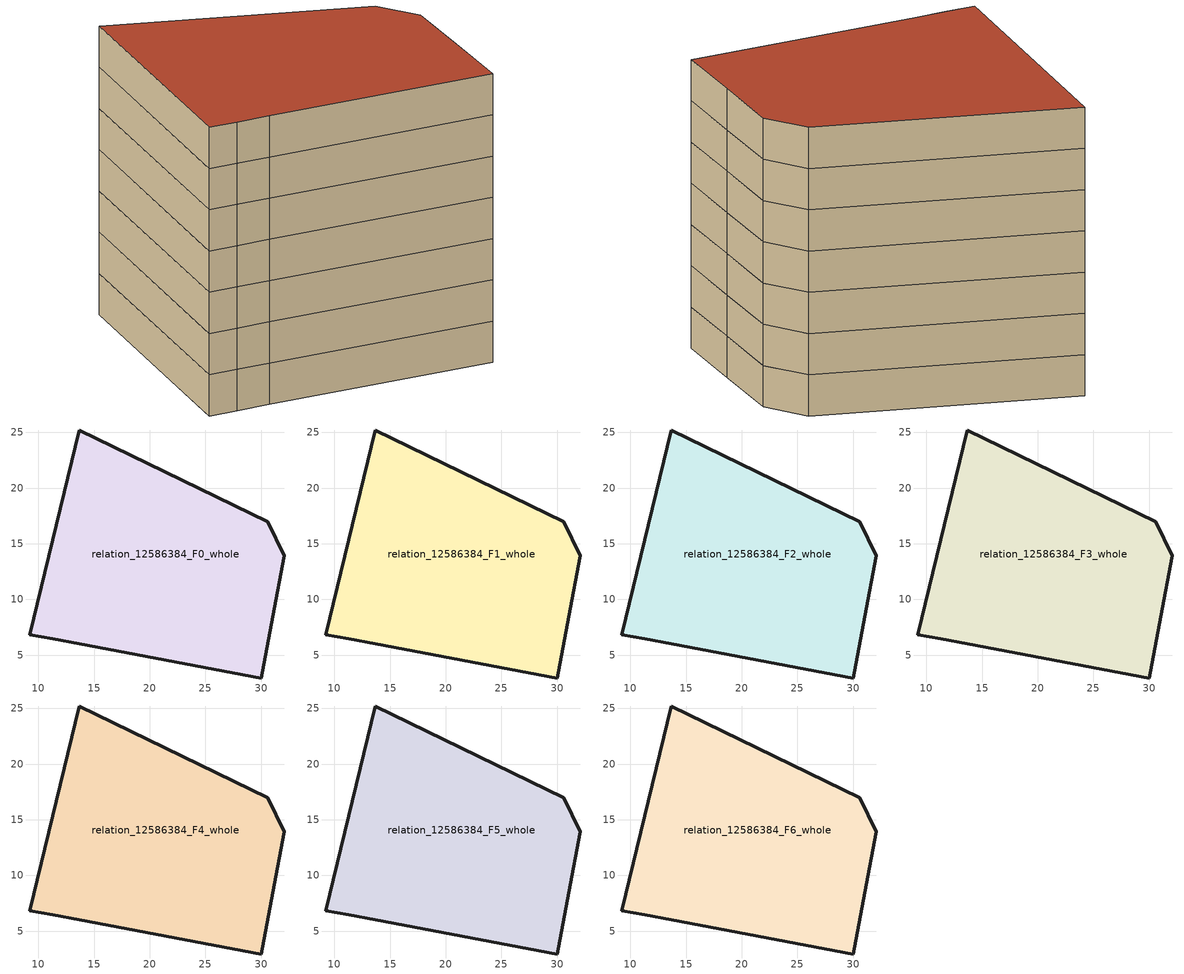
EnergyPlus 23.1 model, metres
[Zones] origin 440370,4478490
relation_12586384_F0_whole
 floor ground (EU_floor_Construction): 30.6,17 32.09,13.91 31.05,8.43 30,2.95 13.65,6.04 11.28,6.46 9.21,6.84 13.66,25.22 z0
 wall outside (EU_wall_Construction): 30.6,17 13.66,25.22 9.21,6.84 11.28,6.46 13.65,6.04 30,2.95 31.05,8.43 32.09,13.91 30.6,17 z0:3
relation_12586384_F1_whole
 floor to relation_12586384_F0_whole (EU_floor_Construction): 30.6,17 32.09,13.91 31.05,8.43 30,2.95 13.65,6.04 11.28,6.46 9.21,6.84 13.66,25.22 z3
 wall outside (EU_wall_Construction): 30.6,17 13.66,25.22 9.21,6.84 11.28,6.46 13.65,6.04 30,2.95 31.05,8.43 32.09,13.91 30.6,17 z3:6
relation_12586384_F2_whole
 floor to relation_12586384_F1_whole (EU_floor_Construction): 30.6,17 32.09,13.91 31.05,8.43 30,2.95 13.65,6.04 11.28,6.46 9.21,6.84 13.66,25.22 z6
 wall outside (EU_wall_Construction): 30.6,17 13.66,25.22 9.21,6.84 11.28,6.46 13.65,6.04 30,2.95 31.05,8.43 32.09,13.91 30.6,17 z6:9
relation_12586384_F3_whole
 floor to relation_12586384_F2_whole (EU_floor_Construction): 30.6,17 32.09,13.91 31.05,8.43 30,2.95 13.65,6.04 11.28,6.46 9.21,6.84 13.66,25.22 z9
 wall outside (EU_wall_Construction): 30.6,17 13.66,25.22 9.21,6.84 11.28,6.46 13.65,6.04 30,2.95 31.05,8.43 32.09,13.91 30.6,17 z9:12
relation_12586384_F4_whole
 floor to relation_12586384_F3_whole (EU_floor_Construction): 30.6,17 32.09,13.91 31.05,8.43 30,2.95 13.65,6.04 11.28,6.46 9.21,6.84 13.66,25.22 z12
 wall outside (EU_wall_Construction): 30.6,17 13.66,25.22 9.21,6.84 11.28,6.46 13.65,6.04 30,2.95 31.05,8.43 32.09,13.91 30.6,17 z12:15
relation_12586384_F5_whole
 floor to relation_12586384_F4_whole (EU_floor_Construction): 30.6,17 32.09,13.91 31.05,8.43 30,2.95 13.65,6.04 11.28,6.46 9.21,6.84 13.66,25.22 z15
 wall outside (EU_wall_Construction): 30.6,17 13.66,25.22 9.21,6.84 11.28,6.46 13.65,6.04 30,2.95 31.05,8.43 32.09,13.91 30.6,17 z15:18
relation_12586384_F6_whole
 floor to relation_12586384_F5_whole (EU_floor_Construction): 30.6,17 32.09,13.91 31.05,8.43 30,2.95 13.65,6.04 11.28,6.46 9.21,6.84 13.66,25.22 z18
 wall outside (EU_wall_Construction): 30.6,17 13.66,25.22 9.21,6.84 11.28,6.46 13.65,6.04 30,2.95 31.05,8.43 32.09,13.91 30.6,17 z18:21
 roof outside (EU_roof_Construction): 30,2.95 31.05,8.43 32.09,13.91 30.6,17 13.66,25.22 9.21,6.84 11.28,6.46 13.65,6.04 z21
[Building]
EU S2 Campaign: North Axis=0; Terrain=City; Solar Distribution=FullExterior
[Site:Location]
Madrid: Latitude=40.5; Longitude=-3.5; Time Zone=1; Elevation=609
[SizingPeriod:WeatherFileDays]
AnnualSizingPeriod: Begin Month=1; Begin Day of Month=1; End Month=12; End Day of Month=31; Day of Week for Start Day=Monday; Use Weather File Daylight Saving Period=No; Use Weather File Rain and Snow Indicators=No
[MATERIAL]
EU_InternalMass_Material: Roughness=MediumRough; Thickness=0.1; Conductivity=1; Density=1800; Specific Heat=900; Thermal Absorptance=0.9; Solar Absorptance=0.7; Visible Absorptance=0.7
[MATERIAL:NOMASS] Roughness=MediumRough; Thermal Absorptance=0.9; Solar Absorptance=0.7; Visible Absorptance=0.7
Name | Thermal Resistance
EU_wall_NoMass | 0.419739
EU_roof_NoMass | 0.352165
EU_floor_NoMass | 0.608284
[CONSTRUCTION]
EU_wall_Construction: EU_wall_NoMass
EU_roof_Construction: EU_roof_NoMass
EU_floor_Construction: EU_floor_NoMass
EU_InternalMass_Construction: EU_InternalMass_Material
[ZONE] Type=1; Multiplier=1; Ceiling Height=autocalculate; Volume=996.92; Floor Area=autocalculate; Part of Total Floor Area=Yes
relation_12586384_F0_whole; relation_12586384_F1_whole; relation_12586384_F2_whole; relation_12586384_F3_whole; relation_12586384_F4_whole; relation_12586384_F5_whole; relation_12586384_F6_whole
[INTERNALMASS] Construction=EU_InternalMass_Construction; Surface Area=315.449
Name | Zone or ZoneList
relation_12586384_F0_whole_EU_InternalMass | relation_12586384_F0_whole
relation_12586384_F1_whole_EU_InternalMass | relation_12586384_F1_whole
relation_12586384_F2_whole_EU_InternalMass | relation_12586384_F2_whole
relation_12586384_F3_whole_EU_InternalMass | relation_12586384_F3_whole
relation_12586384_F4_whole_EU_InternalMass | relation_12586384_F4_whole
relation_12586384_F5_whole_EU_InternalMass | relation_12586384_F5_whole
relation_12586384_F6_whole_EU_InternalMass | relation_12586384_F6_whole
[OTHEREQUIPMENT] Fuel Type=Electricity; Design Level Calculation Method=Watts/Area; Power per Zone Floor Area=1; Fraction Latent=0; Fraction Radiant=0; Fraction Lost=0; Carbon Dioxide Generation Rate=0; EndUse Subcategory=EU_Step8_InternalGains
Name | Zone or ZoneList or Space or SpaceList | Schedule
EU_Step8_InternalGain_relation_12586384_F0_whole_f000 | relation_12586384_F0_whole | EU_Step8_GainSchedule_relation_12586384_F0_whole_f000
EU_Step8_InternalGain_relation_12586384_F1_whole_f000 | relation_12586384_F1_whole | EU_Step8_GainSchedule_relation_12586384_F1_whole_f000
EU_Step8_InternalGain_relation_12586384_F2_whole_f000 | relation_12586384_F2_whole | EU_Step8_GainSchedule_relation_12586384_F2_whole_f000
EU_Step8_InternalGain_relation_12586384_F3_whole_f000 | relation_12586384_F3_whole | EU_Step8_GainSchedule_relation_12586384_F3_whole_f000
EU_Step8_InternalGain_relation_12586384_F4_whole_f000 | relation_12586384_F4_whole | EU_Step8_GainSchedule_relation_12586384_F4_whole_f000
EU_Step8_InternalGain_relation_12586384_F5_whole_f000 | relation_12586384_F5_whole | EU_Step8_GainSchedule_relation_12586384_F5_whole_f000
EU_Step8_InternalGain_relation_12586384_F6_whole_f000 | relation_12586384_F6_whole | EU_Step8_GainSchedule_relation_12586384_F6_whole_f000
[ZONEVENTILATION:DESIGNFLOWRATE] Schedule=EU_AlwaysOn; Design Flow Rate Calculation Method=AirChanges/Hour; Air Changes per Hour=0.703302; Ventilation Type=Natural; Fan Pressure Rise=0; Fan Total Efficiency=1; Constant Term Coefficient=1; Temperature Term Coefficient=0; Velocity Term Coefficient=0; Velocity Squared Term Coefficient=0; Minimum Indoor Temperature=-100; Maximum Indoor Temperature=100; Delta Temperature=-100; Minimum Outdoor Temperature=-100; Maximum Outdoor Temperature=100; Maximum Wind Speed=40
Name | Zone or ZoneList or Space or SpaceList
EU_ConstantAir_relation_12586384_F0_whole | relation_12586384_F0_whole
EU_ConstantAir_relation_12586384_F1_whole | relation_12586384_F1_whole
EU_ConstantAir_relation_12586384_F2_whole | relation_12586384_F2_whole
EU_ConstantAir_relation_12586384_F3_whole | relation_12586384_F3_whole
EU_ConstantAir_relation_12586384_F4_whole | relation_12586384_F4_whole
EU_ConstantAir_relation_12586384_F5_whole | relation_12586384_F5_whole
EU_ConstantAir_relation_12586384_F6_whole | relation_12586384_F6_whole
[HVACTEMPLATE:THERMOSTAT] Constant Heating Setpoint=20; Constant Cooling Setpoint=50
EU_HeatOnly_relation_12586384_F0_whole; EU_HeatOnly_relation_12586384_F1_whole; EU_HeatOnly_relation_12586384_F2_whole; EU_HeatOnly_relation_12586384_F3_whole; EU_HeatOnly_relation_12586384_F4_whole; EU_HeatOnly_relation_12586384_F5_whole; EU_HeatOnly_relation_12586384_F6_whole
[HVACTEMPLATE:ZONE:IDEALLOADSAIRSYSTEM] System Availability Schedule=EU_AlwaysOn; Maximum Heating Supply Air Temperature=50; Minimum Cooling Supply Air Temperature=13; Maximum Heating Supply Air Humidity Ratio=0.0156; Minimum Cooling Supply Air Humidity Ratio=0.0077; Heating Limit=NoLimit; Cooling Limit=NoLimit; Heating Availability Schedule=EU_AlwaysOn; Cooling Availability Schedule=EU_CoolingOff; Dehumidification Control Type=ConstantSensibleHeatRatio; Cooling Sensible Heat Ratio=0.7; Dehumidification Setpoint=60; Humidification Control Type=None; Humidification Setpoint=30; Outdoor Air Method=None; Outdoor Air Flow Rate per Person=0.00944; Outdoor Air Flow Rate per Zone Floor Area=0; Outdoor Air Flow Rate per Zone=0; Demand Controlled Ventilation Type=None; Outdoor Air Economizer Type=NoEconomizer; Heat Recovery Type=None; Sensible Heat Recovery Effectiveness=0.7; Latent Heat Recovery Effectiveness=0.65
Name | Template Thermostat
relation_12586384_F0_whole | EU_HeatOnly_relation_12586384_F0_whole
relation_12586384_F1_whole | EU_HeatOnly_relation_12586384_F1_whole
relation_12586384_F2_whole | EU_HeatOnly_relation_12586384_F2_whole
relation_12586384_F3_whole | EU_HeatOnly_relation_12586384_F3_whole
relation_12586384_F4_whole | EU_HeatOnly_relation_12586384_F4_whole
relation_12586384_F5_whole | EU_HeatOnly_relation_12586384_F5_whole
relation_12586384_F6_whole | EU_HeatOnly_relation_12586384_F6_whole
[SIZING:ZONE] Zone Cooling Design Supply Air Temperature Input Method=SupplyAirTemperature; Zone Cooling Design Supply Air Temperature=13; Zone Heating Design Supply Air Temperature Input Method=SupplyAirTemperature; Zone Heating Design Supply Air Temperature=50; Zone Cooling Design Supply Air Humidity Ratio=0.008; Zone Heating Design Supply Air Humidity Ratio=0.008; Cooling Design Air Flow Method=DesignDay; Cooling Design Air Flow Rate=0; Cooling Minimum Air Flow per Zone Floor Area=0.000762; Cooling Minimum Air Flow=0; Cooling Minimum Air Flow Fraction=0.2; Heating Design Air Flow Method=DesignDay; Heating Design Air Flow Rate=0; Heating Maximum Air Flow per Zone Floor Area=0.002032; Heating Maximum Air Flow=0.141576; Heating Maximum Air Flow Fraction=0.3; Account for Dedicated Outdoor Air System=No; Dedicated Outdoor Air System Control Strategy=NeutralSupplyAir; Dedicated Outdoor Air Low Setpoint Temperature for Design=autosize; Dedicated Outdoor Air High Setpoint Temperature for Design=autosize; Zone Load Sizing Method=Sensible Load Only No Latent Load; Zone Latent Cooling Design Supply Air Humidity Ratio Input Method=HumidityRatioDifference; Zone Cooling Design Supply Air Humidity Ratio Difference=0.005; Zone Latent Heating Design Supply Air Humidity Ratio Input Method=HumidityRatioDifference; Zone Humidification Design Supply Air Humidity Ratio Difference=0.005
relation_12586384_F0_whole; relation_12586384_F1_whole; relation_12586384_F2_whole; relation_12586384_F3_whole; relation_12586384_F4_whole; relation_12586384_F5_whole; relation_12586384_F6_whole
[SCHEDULE:CONSTANT]
Name | Hourly Value
EU_AlwaysOn | 1
EU_CoolingOff | 0
[SCHEDULE:FILE] Column Number=1; Rows to Skip at Top=0; Number of Hours of Data=8760; Column Separator=Comma; Interpolate to Timestep=No; Minutes per Item=60; Adjust Schedule for Daylight Savings=Yes
Name | File
EU_Step8_GainSchedule_relation_12586384_F0_whole_f000 | C:\Users\o_iseri\Desktop\OpenUBEM\openubem\outputs\eu_evidence\EU-04\s3\s3_campaign\ES-MAD-BERRUGUETE\relation_12586384\relation_12586384_F0_whole_f000_gain.csv
EU_Step8_GainSchedule_relation_12586384_F1_whole_f000 | C:\Users\o_iseri\Desktop\OpenUBEM\openubem\outputs\eu_evidence\EU-04\s3\s3_campaign\ES-MAD-BERRUGUETE\relation_12586384\relation_12586384_F1_whole_f000_gain.csv
EU_Step8_GainSchedule_relation_12586384_F2_whole_f000 | C:\Users\o_iseri\Desktop\OpenUBEM\openubem\outputs\eu_evidence\EU-04\s3\s3_campaign\ES-MAD-BERRUGUETE\relation_12586384\relation_12586384_F2_whole_f000_gain.csv
EU_Step8_GainSchedule_relation_12586384_F3_whole_f000 | C:\Users\o_iseri\Desktop\OpenUBEM\openubem\outputs\eu_evidence\EU-04\s3\s3_campaign\ES-MAD-BERRUGUETE\relation_12586384\relation_12586384_F3_whole_f000_gain.csv
EU_Step8_GainSchedule_relation_12586384_F4_whole_f000 | C:\Users\o_iseri\Desktop\OpenUBEM\openubem\outputs\eu_evidence\EU-04\s3\s3_campaign\ES-MAD-BERRUGUETE\relation_12586384\relation_12586384_F4_whole_f000_gain.csv
EU_Step8_GainSchedule_relation_12586384_F5_whole_f000 | C:\Users\o_iseri\Desktop\OpenUBEM\openubem\outputs\eu_evidence\EU-04\s3\s3_campaign\ES-MAD-BERRUGUETE\relation_12586384\relation_12586384_F5_whole_f000_gain.csv
EU_Step8_GainSchedule_relation_12586384_F6_whole_f000 | C:\Users\o_iseri\Desktop\OpenUBEM\openubem\outputs\eu_evidence\EU-04\s3\s3_campaign\ES-MAD-BERRUGUETE\relation_12586384\relation_12586384_F6_whole_f000_gain.csv
